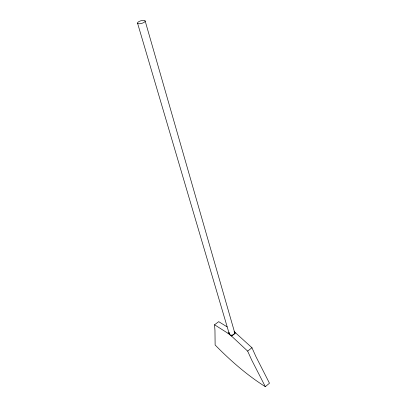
<?xml version="1.0" encoding="UTF-8"?>
<svg xmlns="http://www.w3.org/2000/svg" width="407" height="407" viewBox="0 0 407 407"><rect width="100%" height="100%" fill="white"/><g stroke="black" fill="none" stroke-linecap="round" stroke-linejoin="round"><path stroke-width="0.61" d="M227.07 326.846L218.717 321.657L214.545 324.776L214.962 330.382L215.125 344.983A183.593 67.45 55.3 0 0 265.318 386.65L269.47 383.226L255.881 356.501L251.953 347.736L234.05 331.461M265.318 386.65L251.623 359.89L247.649 351.119L251.953 347.736M214.545 324.776L228.047 333.328L231.542 336.096L235.801 332.829M228.047 333.328L228.897 332.682M231.542 336.096L247.649 351.119M137.53 23.107L229.222 333.781M145.167 21.001A3.963 1.374 -16.2 0 1 139.662 23.764A3.963 1.374 -16.2 0 1 139.219 21.418A3.963 1.374 -16.2 0 1 145.167 21.001L234.615 332.377M234.401 331.888A2.783 2.05 -16.3 0 1 232.036 335.154A2.783 2.05 -16.3 0 1 229.36 332.687"/></g></svg>
